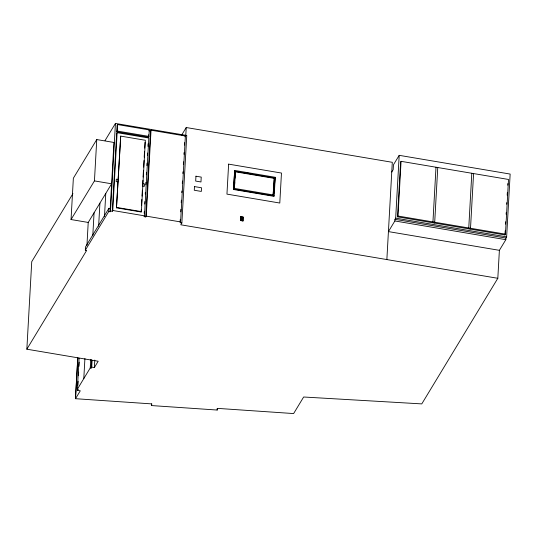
<?xml version="1.0" encoding="UTF-8"?>
<svg xmlns="http://www.w3.org/2000/svg" width="537" height="537" viewBox="0 0 537 537"><rect width="100%" height="100%" fill="white"/><g stroke="black" fill="none" stroke-linecap="round" stroke-linejoin="round"><path stroke-width="0.81" d="M391.755 172.028L393.185 169.658L393.46 164.799L399.192 155.334L510.15 174.062L506.639 236.877L505.921 238.059L505.834 239.677L499.383 250.329L497.819 278.294L421.78 403.898L303.653 397.004L293.625 413.564L217.364 408.368L217.176 410.04L151.568 405.569L151.763 403.898L75.502 398.702L80.275 390.815L77.637 390.372L78.227 389.385L77.348 389.238L90.243 367.939L91.122 368.087L91.72 367.1L94.364 367.55L98.184 361.24L26.85 349.198L31.743 261.66L72.938 193.622M71.045 219.546L94.445 180.902L111.615 183.795L88.222 222.446L71.045 219.546L73.361 178.21L96.754 139.56L113.931 142.459L110.058 211.759L108.736 211.538L85.336 250.188L86.658 250.41L26.85 349.198M75.502 398.702L77.791 357.729L75.495 397.917L75.589 397.085M77.348 389.238L79.08 358.293M85.336 250.188L85.517 246.946L108.917 208.296L110.239 208.517M77.637 390.372L77.724 388.707M77.912 385.385L78.147 381.236M78.469 375.423L78.657 372.101M78.979 366.288L79.214 362.139M86.934 245.516L88.222 222.446M94.445 180.902L96.754 139.56M83.799 378.585L84.92 358.521M92.78 235.857L94.069 212.786M90.243 367.939L90.713 359.575M98.627 226.198L99.922 203.12M91.122 368.087L91.592 359.723M91.72 367.1L92.089 360.461M94.364 367.55L94.78 360.072M104.48 216.532L105.769 193.461M108.736 211.538L108.917 208.296M110.058 211.759L110.535 210.974L115.428 123.436L186.762 135.472L181.862 223.009L180.788 224.788L497.819 278.294M110.535 210.974L112.293 211.269L116.643 133.458L117.12 132.673L148.823 138.022L144.473 215.834L143.997 216.619L145.755 216.914L146.239 216.129L151.038 130.209L185.386 136.009L180.58 221.922L180.103 222.714L181.862 223.009M116.737 131.84L117.1 125.356L117.576 124.564L149.279 129.914L148.917 136.398L148.44 137.19L116.737 131.84L117.214 131.048L117.576 124.564M112.293 211.269L112.77 210.484L117.12 132.673M116.475 207.832L120.704 136.109L145.359 140.271L141.372 211.598L141.13 211.994L116.475 207.832L120.704 136.109M141.13 211.994L141.271 209.484M141.506 205.302L141.835 199.442M142.023 196.099L142.352 190.239M142.902 180.325L142.58 186.057L144.346 186.352L144.48 183.923L142.721 183.627M143.09 177.015L143.46 170.41M143.641 167.101L144.01 160.496M144.198 157.193L144.52 151.407M144.708 148.105L145.03 142.318M144.185 213.276L144.278 211.598M144.701 204.067L144.836 201.563M145.258 194.032L145.352 192.353M145.775 184.829L145.916 182.318M146.333 174.787L146.473 172.276M146.849 165.584L146.99 163.073M147.413 155.542L147.554 153.032M147.923 146.339L148.064 143.829M148.44 137.19L148.574 134.753M145.755 216.914L150.561 131.001L151.038 130.209M151.568 405.569L151.662 403.891M180.15 221.882L180.291 219.378M180.707 211.873L180.848 209.37M181.224 202.697L181.365 200.194M181.781 192.682L181.875 191.018M182.298 183.506L182.432 181.009M182.855 173.498L182.949 171.833M183.365 164.322L183.506 161.818M183.929 154.314L184.023 152.649M184.439 145.138L184.58 142.634M185.775 135.626L186.225 127.524L392.299 162.302L386.862 259.566M217.176 410.04L217.27 408.362M233.434 189.487L234.716 170.451L275.226 177.291L274.185 195.931L273.944 196.327L233.434 189.487L234.716 170.451M234.407 188.017L234.723 182.345M234.951 178.291L235.266 172.619M234.36 188.829L235.548 171.41L274.3 177.948L273.105 195.367L274.3 177.948M240.791 216.76L240.583 220.559L243.019 220.969L243.234 217.129L240.798 216.72L243.234 217.129M240.643 220.559L240.972 217.089M243.006 220.976L242.912 217.411M274.125 193.085L274.488 186.601M274.669 183.359L275.226 177.291M499.383 250.329L388.426 231.601L394.87 220.955L394.964 219.331L395.675 218.15L399.192 155.334M397.528 216.827L400.589 162.114L401.065 161.328L508.505 179.459L505.445 234.166L504.968 234.958L397.528 216.827L398.004 216.035L401.065 161.328M435.997 167.222L432.936 221.929L432.46 222.721M437.756 167.517L434.702 222.231L434.225 223.016M471.808 173.263L468.754 227.977L468.271 228.762M473.574 173.565L470.513 228.272L470.036 229.064M504.968 234.958L505.196 230.809M505.572 224.184L505.706 221.694M506.129 214.236L506.216 212.578M506.68 204.288L506.774 202.63M507.19 195.166L507.331 192.682M507.747 185.218L507.841 183.56M105.024 140.62L115.428 123.436M181.459 135.405L186.225 127.524M184.909 136.794L185.386 136.009M148.803 130.706L150.561 131.001M117.214 131.048L148.917 136.398M246.879 172.941L248.53 173.216M250.182 173.498L251.84 173.773M235.313 171.806L274.058 178.344M234.602 188.433L273.346 194.971M398.004 216.035L505.445 234.166M254.968 192.306L256.619 192.582M233.676 189.091L274.185 195.931M395.675 218.15L506.639 236.877M394.964 219.331L505.921 238.059M394.87 220.955L505.834 239.677M118.059 179.465L116.301 179.17L116.167 181.6L117.925 181.895M240.777 220.472L242.724 220.801M116.717 207.436L141.372 211.598M112.77 210.484L144.473 215.834M146.239 216.129L180.58 221.922M194.481 186.594L194.28 190.246L201.321 191.434L201.529 187.782L194.481 186.594M195.951 176.21L195.683 181.07L200.966 181.962L201.234 177.103L195.951 176.21M228.628 164.134L226.95 194.119L279.79 203.04L281.469 173.048L228.628 164.134M241.086 218.915L241.019 220.136L242.523 220.385L242.596 219.17L241.086 218.915M241.167 217.498L241.1 218.713L242.603 218.968L242.67 217.754L241.167 217.498"/></g></svg>
